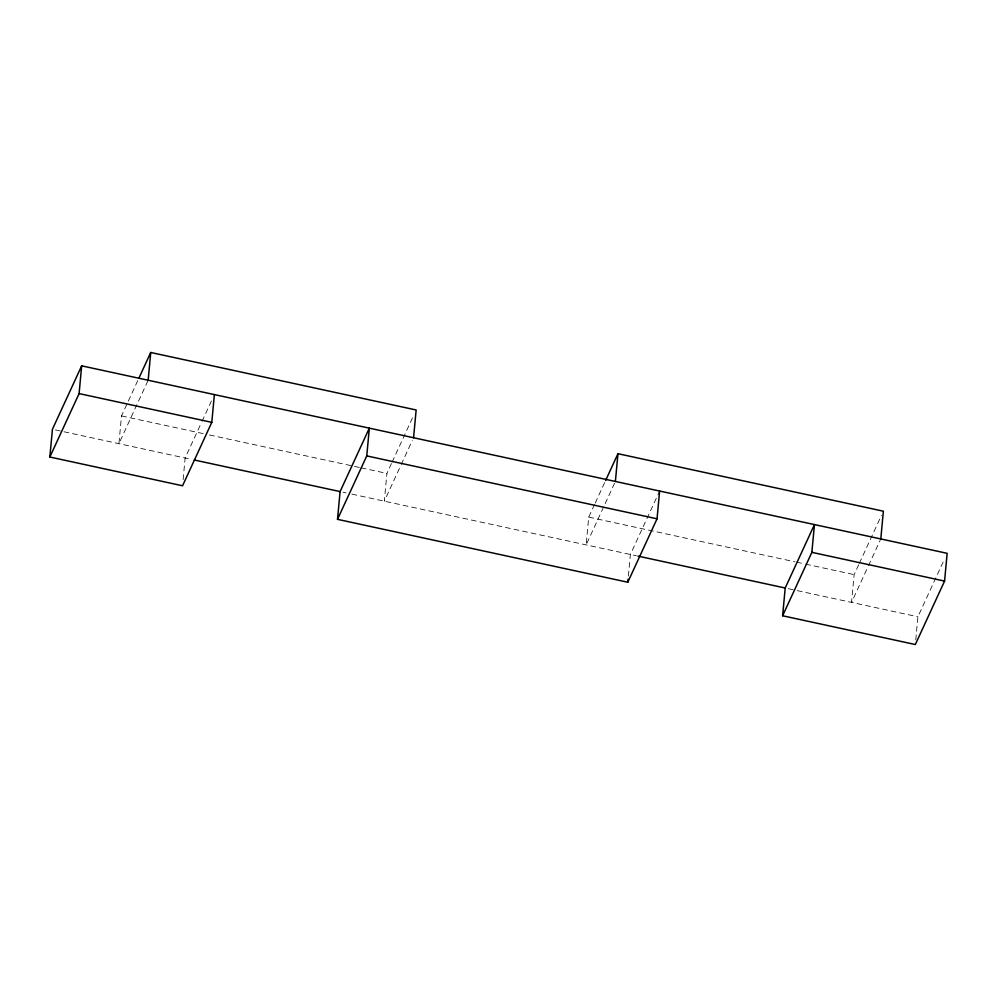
<?xml version="1.0" encoding="UTF-8"?>
<svg xmlns="http://www.w3.org/2000/svg" width="997" height="997" viewBox="0 0 997 997"><rect width="100%" height="100%" fill="white"/><g stroke="black" fill="none" stroke-linecap="round" stroke-linejoin="round"><path stroke-width="0.75" stroke-dasharray="4.99 3.74" d="M137.736 380.667L121.497 415.911L118.917 443.677L148.167 380.231M183.124 479.607L185.13 458.009L201.382 422.778M391.447 463.543L386.898 473.413L384.319 501.167L400.57 465.923M594.573 504.445L588.716 517.131L586.149 544.885L615.386 481.451M628.372 576.067L630.378 554.469L659.628 491.035M858.679 564.763L854.13 574.633L851.55 602.387L867.801 567.143M915.757 639.9L917.901 616.769L944.545 558.968M202.03 421.37L211.775 400.221M392.095 462.134L413.543 415.612M401.218 464.515L412.272 440.549M595.221 503.036L605.615 480.479M859.327 563.355L881.423 515.424M868.449 565.735L880.152 540.362M121.497 415.911L203.388 433.658M209.457 434.966L359.605 467.493M361.113 467.83L386.898 473.413M588.716 517.131L794.983 561.822M796.491 562.146L804.081 563.791M805.601 564.115L854.13 574.633M55.446 429.919L191.2 459.33M343.043 492.219L345.984 492.867M351.891 494.138L636.447 555.79M788.216 588.666L795.756 590.299M797.264 590.623L917.901 616.769"/><path stroke-width="1.5" d="M214.38 394.575L211.8 422.342L182.551 485.776L49.85 457.025L52.43 429.271L81.667 365.837L947.15 553.323L944.57 581.089L915.333 644.523L782.62 615.772L785.2 588.018L814.449 524.584L811.87 552.338L782.62 615.772M49.85 457.025L79.099 393.591L81.667 365.837M148.167 380.231L150.734 352.477L416.148 409.979L413.568 437.733M337.509 519.337L340.089 491.583L369.339 428.149L366.759 455.903L337.509 519.337L627.798 582.236L657.048 518.801L659.628 491.035M615.386 481.451L617.966 453.697L883.367 511.199L880.8 538.953M627.798 582.236L628.085 579.145M139.044 377.851L150.734 352.477M605.615 480.479L617.966 453.697M79.099 393.591L211.8 422.342M366.759 455.903L657.048 518.801M811.87 552.338L944.57 581.089M194.241 459.991L340.089 491.583M637.968 556.114L785.2 588.018"/></g></svg>
